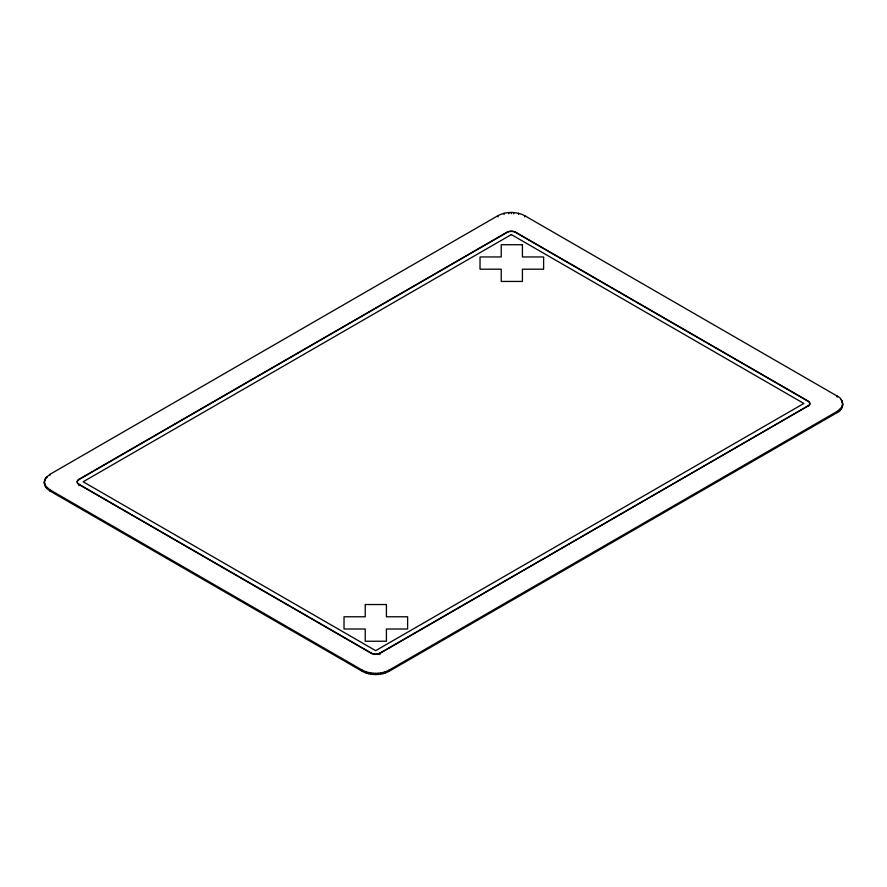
<?xml version="1.0" encoding="UTF-8"?>
<svg xmlns="http://www.w3.org/2000/svg" width="887" height="887" viewBox="0 0 887 887"><rect width="100%" height="100%" fill="white"/><g stroke="black" fill="none" stroke-linecap="round" stroke-linejoin="round"><path stroke-width="1.33" d="M44.35 482.073L45.791 477.905L49.883 474.368L497.973 215.663C506.167 211.383 516.489 211.383 524.683 215.663L837.117 396.045C844.346 398.95 844.369 409.727 837.117 412.632L389.027 671.337C380.833 675.617 370.511 675.617 362.317 671.337L49.883 490.954L45.791 487.418L44.35 482.073L44.516 484.668M44.35 483.249L44.516 480.654M842.484 406.346L842.65 403.751L842.65 404.927M44.516 483.493L45.791 486.242L49.883 489.779L362.317 670.162C370.511 674.442 380.833 674.442 389.027 670.162L837.117 411.457L841.209 407.92L842.484 405.171M78.921 479.335L507.087 232.128A5.998 3.459 0 0 1 515.569 232.128L808.079 401.013A5.998 3.459 0 0 1 808.079 405.902L379.913 653.409A5.998 3.459 0 0 1 371.431 653.409L78.921 484.524A5.998 3.459 0 0 1 78.921 479.623L78.921 479.335A5.998 3.459 0 0 0 78.921 484.224L78.921 485.699M78.921 479.623L507.087 232.427A5.998 3.459 0 0 1 515.569 232.427L808.079 401.301A5.998 3.459 0 0 1 809.033 402.022M78.921 484.224L371.431 653.109A5.998 3.459 0 0 0 379.913 653.109L808.079 405.902M842.484 402.332L842.484 403.507M842.007 400.935L842.007 402.11L841.209 399.582M842.007 406.579L842.007 407.754M841.209 407.92L841.209 409.095M840.122 409.206L840.122 410.382M837.117 396.045L837.117 397.221M837.117 411.457L837.117 412.632M524.683 215.663L524.683 216.838M518.551 213.29L518.551 214.466M513.795 212.558L513.795 213.734M511.333 212.47L511.333 213.645M508.861 212.558L508.861 213.734M504.104 213.29L504.104 214.466M497.973 215.663L497.973 216.838M389.027 670.162L389.027 671.337M385.113 671.902L385.113 673.078M382.896 672.534L382.896 673.71M380.556 672.989L380.556 674.164M379.935 653.087L379.913 654.573M378.139 673.266L378.139 674.442M375.667 673.355L375.667 674.53M373.205 673.266L373.205 674.442M370.788 672.989L370.788 674.164M368.449 672.534L368.449 673.71M366.231 671.902L366.231 673.078M362.317 670.162L362.317 671.337M49.883 474.368L49.883 475.543M49.883 489.779L49.883 490.954M46.878 476.618L46.878 477.794M46.878 487.528L46.878 488.704M45.791 477.905L44.993 480.421L44.993 479.246M45.791 486.242L45.791 487.418M44.993 484.89L44.993 486.065M809.631 402.853A5.998 3.459 0 0 1 808.079 406.202M511.333 234.578L83.156 481.774L375.667 650.659L803.844 403.463L511.333 234.578M522.421 244.723L501.222 244.723L501.222 256.953L480.033 256.953L480.033 269.193L501.222 269.193L501.222 281.434L522.421 281.434L522.421 269.193L543.609 269.193L543.609 256.953L522.421 256.953L522.421 244.723M386.41 604.535L365.222 604.535L365.222 616.775L344.023 616.775L344.023 629.005L365.222 629.005L365.222 641.246L386.41 641.246L386.41 629.005L407.61 629.005L407.61 616.775L386.41 616.775L386.41 604.535"/></g></svg>
